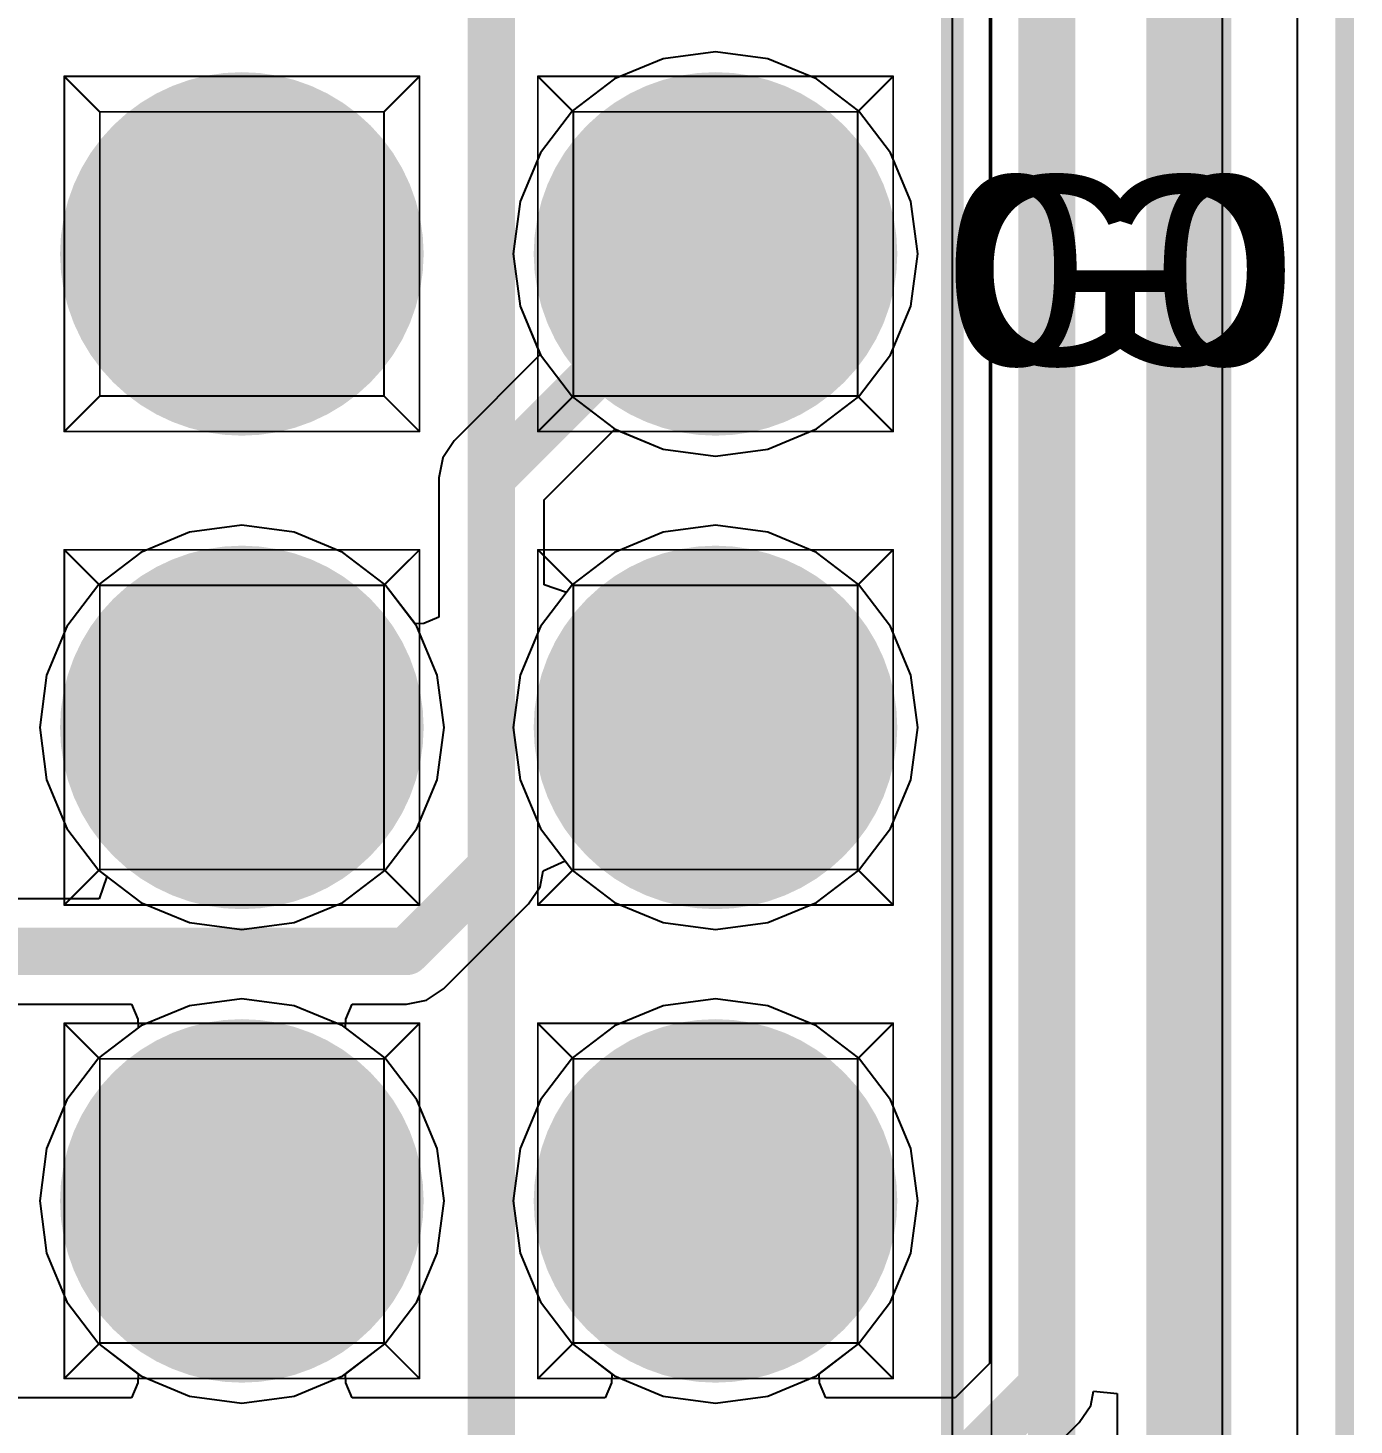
# Model space of a CAD drawing. Header units: millimetres. Extents: x 307 to 423, y 231 to 400.
# Drawn here: x 401.84 to 408.95, y 277.78 to 285.27 of the extents above; entities that cross this region are included whole.
import ezdxf

# ---------------------------------------------------------------- set-up
doc = ezdxf.new("R2010")
doc.units = ezdxf.units.MM
for name, color, linetype in [('BottomLayer', 5, 'Continuous'), ('BottomOverlay', 54, 'Continuous'), ('BottomSolder', 6, 'Continuous'), ('Mechanical1', 6, 'Continuous'), ('Mechanical14', 56, 'Continuous'), ('Mechanical16', 56, 'Continuous'), ('MidLayer1', 16, 'Continuous'), ('MidLayer2', 76, 'Continuous'), ('MultiLayer', 9, 'Continuous'), ('PadHoleLayer', 156, 'Continuous'), ('TopLayer', 1, 'Continuous'), ('TopOverlay', 2, 'Continuous'), ('TopSolder', 216, 'Continuous')]:
    doc.layers.add(name, color=color, linetype=linetype)

# ---------------------------------------------------------------- blocks, each defined once
blk = doc.blocks.new('CON_SAMTEC_TSW_135_07_X_D_467')
at = {"layer": 'BottomLayer', "const_width": 0.9249994199999999}
for points in [[(4.617501559999999, 1.27, 1), (5.54249844, 1.27, 1)], [(7.15750156, 1.27, 1), (8.08249844, 1.27, 1)], [(9.69750156, 1.27, 1), (10.62249844, 1.27, 1)], [(4.617501559999999, -1.27, 1), (5.54249844, -1.27, 1)], [(7.15750156, -1.27, 1), (8.08249844, -1.27, 1)], [(9.69750156, -1.27, 1), (10.62249844, -1.27, 1)]]:
    blk.add_lwpolyline(points, format="xyb", close=True, dxfattribs=at)
at = {"layer": 'BottomSolder', "const_width": 0.9749993199999999}
for points in [[(4.59250034, 1.27, 1), (5.567499659999999, 1.27, 1)], [(7.132500339999999, 1.27, 1), (8.10749966, 1.27, 1)], [(9.67250034, 1.27, 1), (10.64749966, 1.27, 1)], [(4.59250034, -1.27, 1), (5.567499659999999, -1.27, 1)], [(7.132500339999999, -1.27, 1), (8.10749966, -1.27, 1)], [(9.67250034, -1.27, 1), (10.64749966, -1.27, 1)]]:
    blk.add_lwpolyline(points, format="xyb", close=True, dxfattribs=at)
at = {"layer": 'Mechanical14', "const_width": 0.009999979999999999}
for points in [[(44.45, 2.54), (-44.45, 2.54)], [(4.1275, 0.3175), (4.1275, 2.2225)], [(4.318000000000001, 2.032), (4.1275, 2.2225)], [(6.0325, 2.2225), (4.1275, 2.2225)], [(5.842, 2.032), (6.0325, 2.2225)], [(6.0325, 0.3175), (6.0325, 2.2225)], [(6.6675, 0.3175), (6.6675, 2.2225)], [(6.858, 2.032), (6.6675, 2.2225)], [(8.5725, 2.2225), (6.6675, 2.2225)], [(8.382, 2.032), (8.5725, 2.2225)], [(8.5725, 0.3175), (8.5725, 2.2225)], [(9.2075, 0.3175), (9.2075, 2.2225)], [(11.1125, 2.2225), (9.2075, 2.2225)], [(9.398, 2.032), (9.2075, 2.2225)], [(10.922, 2.032), (11.1125, 2.2225)], [(11.1125, 0.3175), (11.1125, 2.2225)], [(4.318000000000001, 0.508), (4.318000000000001, 2.032)], [(5.842, 2.032), (4.318000000000001, 2.032)], [(5.842, 0.508), (5.842, 2.032)], [(8.382, 2.032), (6.858, 2.032)], [(6.858, 0.508), (6.858, 2.032)], [(8.382, 0.508), (8.382, 2.032)], [(9.398, 0.508), (9.398, 2.032)], [(10.922, 2.032), (9.398, 2.032)], [(10.922, 0.508), (10.922, 2.032)], [(4.1275, 0.3175), (4.318000000000001, 0.508)], [(5.842, 0.508), (4.318000000000001, 0.508)], [(6.0325, 0.3175), (5.842, 0.508)], [(6.6675, 0.3175), (6.858, 0.508)], [(8.382, 0.508), (6.858, 0.508)], [(8.5725, 0.3175), (8.382, 0.508)], [(9.2075, 0.3175), (9.398, 0.508)], [(10.922, 0.508), (9.398, 0.508)], [(11.1125, 0.3175), (10.922, 0.508)], [(6.0325, 0.3175), (4.1275, 0.3175)], [(8.5725, 0.3175), (6.6675, 0.3175)], [(11.1125, 0.3175), (9.2075, 0.3175)], [(4.1275, -2.2225), (4.1275, -0.3175)], [(4.318000000000001, -0.508), (4.1275, -0.3175)], [(6.0325, -0.3175), (4.1275, -0.3175)], [(5.842, -0.508), (6.0325, -0.3175)], [(6.0325, -2.2225), (6.0325, -0.3175)], [(6.6675, -2.2225), (6.6675, -0.3175)], [(8.5725, -0.3175), (6.6675, -0.3175)], [(6.858, -0.508), (6.6675, -0.3175)], [(8.382, -0.508), (8.5725, -0.3175)], [(8.5725, -2.2225), (8.5725, -0.3175)], [(9.2075, -2.2225), (9.2075, -0.3175)], [(11.1125, -0.3175), (9.2075, -0.3175)], [(9.398, -0.508), (9.2075, -0.3175)], [(10.922, -0.508), (11.1125, -0.3175)], [(11.1125, -2.2225), (11.1125, -0.3175)], [(4.318000000000001, -2.032), (4.318000000000001, -0.508)], [(5.842, -0.508), (4.318000000000001, -0.508)], [(5.842, -2.032), (5.842, -0.508)], [(6.858, -2.032), (6.858, -0.508)], [(8.382, -0.508), (6.858, -0.508)], [(8.382, -2.032), (8.382, -0.508)], [(10.922, -0.508), (9.398, -0.508)], [(9.398, -2.032), (9.398, -0.508)], [(10.922, -2.032), (10.922, -0.508)], [(4.1275, -2.2225), (4.318000000000001, -2.032)], [(5.842, -2.032), (4.318000000000001, -2.032)], [(6.0325, -2.2225), (5.842, -2.032)], [(6.6675, -2.2225), (6.858, -2.032)], [(8.382, -2.032), (6.858, -2.032)], [(8.5725, -2.2225), (8.382, -2.032)], [(9.2075, -2.2225), (9.398, -2.032)], [(10.922, -2.032), (9.398, -2.032)], [(11.1125, -2.2225), (10.922, -2.032)], [(6.0325, -2.2225), (4.1275, -2.2225)], [(8.5725, -2.2225), (6.6675, -2.2225)], [(11.1125, -2.2225), (9.2075, -2.2225)]]:
    blk.add_lwpolyline(points, dxfattribs=at)
at = {"layer": 'Mechanical14', "const_width": 0.00499872}
for points in [[(4.12500064, 2.2225, 1), (4.12999936, 2.2225, 1)], [(4.12500064, 2.2225, 1), (4.12999936, 2.2225, 1)], [(4.12500064, 2.2225, 1), (4.12999936, 2.2225, 1)], [(6.030000639999999, 2.2225, 1), (6.03499936, 2.2225, 1)], [(6.030000639999999, 2.2225, 1), (6.03499936, 2.2225, 1)], [(6.030000639999999, 2.2225, 1), (6.03499936, 2.2225, 1)], [(6.66500064, 2.2225, 1), (6.66999936, 2.2225, 1)], [(6.66500064, 2.2225, 1), (6.66999936, 2.2225, 1)], [(6.66500064, 2.2225, 1), (6.66999936, 2.2225, 1)], [(8.57000064, 2.2225, 1), (8.57499936, 2.2225, 1)], [(8.57000064, 2.2225, 1), (8.57499936, 2.2225, 1)], [(8.57000064, 2.2225, 1), (8.57499936, 2.2225, 1)], [(9.20500064, 2.2225, 1), (9.20999936, 2.2225, 1)], [(9.20500064, 2.2225, 1), (9.20999936, 2.2225, 1)], [(9.20500064, 2.2225, 1), (9.20999936, 2.2225, 1)], [(11.11000064, 2.2225, 1), (11.11499936, 2.2225, 1)], [(11.11000064, 2.2225, 1), (11.11499936, 2.2225, 1)], [(11.11000064, 2.2225, 1), (11.11499936, 2.2225, 1)], [(4.31550064, 2.032, 1), (4.32049936, 2.032, 1)], [(4.31550064, 2.032, 1), (4.32049936, 2.032, 1)], [(4.31550064, 2.032, 1), (4.32049936, 2.032, 1)], [(5.83950064, 2.032, 1), (5.844499359999999, 2.032, 1)], [(5.83950064, 2.032, 1), (5.844499359999999, 2.032, 1)], [(5.83950064, 2.032, 1), (5.844499359999999, 2.032, 1)], [(6.85550064, 2.032, 1), (6.86049936, 2.032, 1)], [(6.85550064, 2.032, 1), (6.86049936, 2.032, 1)], [(6.85550064, 2.032, 1), (6.86049936, 2.032, 1)], [(8.37950064, 2.032, 1), (8.38449936, 2.032, 1)], [(8.37950064, 2.032, 1), (8.38449936, 2.032, 1)], [(8.37950064, 2.032, 1), (8.38449936, 2.032, 1)], [(9.39550064, 2.032, 1), (9.40049936, 2.032, 1)], [(9.39550064, 2.032, 1), (9.40049936, 2.032, 1)], [(9.39550064, 2.032, 1), (9.40049936, 2.032, 1)], [(10.91950064, 2.032, 1), (10.92449936, 2.032, 1)], [(10.91950064, 2.032, 1), (10.92449936, 2.032, 1)], [(10.91950064, 2.032, 1), (10.92449936, 2.032, 1)], [(4.31550064, 0.508, 1), (4.32049936, 0.508, 1)], [(4.31550064, 0.508, 1), (4.32049936, 0.508, 1)], [(4.31550064, 0.508, 1), (4.32049936, 0.508, 1)], [(5.83950064, 0.508, 1), (5.844499359999999, 0.508, 1)], [(5.83950064, 0.508, 1), (5.844499359999999, 0.508, 1)], [(5.83950064, 0.508, 1), (5.844499359999999, 0.508, 1)], [(6.85550064, 0.508, 1), (6.86049936, 0.508, 1)], [(6.85550064, 0.508, 1), (6.86049936, 0.508, 1)], [(6.85550064, 0.508, 1), (6.86049936, 0.508, 1)], [(8.37950064, 0.508, 1), (8.38449936, 0.508, 1)], [(8.37950064, 0.508, 1), (8.38449936, 0.508, 1)], [(8.37950064, 0.508, 1), (8.38449936, 0.508, 1)], [(9.39550064, 0.508, 1), (9.40049936, 0.508, 1)], [(9.39550064, 0.508, 1), (9.40049936, 0.508, 1)], [(9.39550064, 0.508, 1), (9.40049936, 0.508, 1)], [(10.91950064, 0.508, 1), (10.92449936, 0.508, 1)], [(10.91950064, 0.508, 1), (10.92449936, 0.508, 1)], [(10.91950064, 0.508, 1), (10.92449936, 0.508, 1)], [(4.12500064, 0.3175, 1), (4.12999936, 0.3175, 1)], [(4.12500064, 0.3175, 1), (4.12999936, 0.3175, 1)], [(4.12500064, 0.3175, 1), (4.12999936, 0.3175, 1)], [(6.030000639999999, 0.3175, 1), (6.03499936, 0.3175, 1)], [(6.030000639999999, 0.3175, 1), (6.03499936, 0.3175, 1)], [(6.030000639999999, 0.3175, 1), (6.03499936, 0.3175, 1)], [(6.66500064, 0.3175, 1), (6.66999936, 0.3175, 1)], [(6.66500064, 0.3175, 1), (6.66999936, 0.3175, 1)], [(6.66500064, 0.3175, 1), (6.66999936, 0.3175, 1)], [(8.57000064, 0.3175, 1), (8.57499936, 0.3175, 1)], [(8.57000064, 0.3175, 1), (8.57499936, 0.3175, 1)], [(8.57000064, 0.3175, 1), (8.57499936, 0.3175, 1)], [(9.20500064, 0.3175, 1), (9.20999936, 0.3175, 1)], [(9.20500064, 0.3175, 1), (9.20999936, 0.3175, 1)], [(9.20500064, 0.3175, 1), (9.20999936, 0.3175, 1)], [(11.11000064, 0.3175, 1), (11.11499936, 0.3175, 1)], [(11.11000064, 0.3175, 1), (11.11499936, 0.3175, 1)], [(11.11000064, 0.3175, 1), (11.11499936, 0.3175, 1)], [(4.12500064, -0.3175, 1), (4.12999936, -0.3175, 1)], [(4.12500064, -0.3175, 1), (4.12999936, -0.3175, 1)], [(4.12500064, -0.3175, 1), (4.12999936, -0.3175, 1)], [(6.030000639999999, -0.3175, 1), (6.03499936, -0.3175, 1)], [(6.030000639999999, -0.3175, 1), (6.03499936, -0.3175, 1)], [(6.030000639999999, -0.3175, 1), (6.03499936, -0.3175, 1)], [(6.66500064, -0.3175, 1), (6.66999936, -0.3175, 1)], [(6.66500064, -0.3175, 1), (6.66999936, -0.3175, 1)], [(6.66500064, -0.3175, 1), (6.66999936, -0.3175, 1)], [(8.57000064, -0.3175, 1), (8.57499936, -0.3175, 1)], [(8.57000064, -0.3175, 1), (8.57499936, -0.3175, 1)], [(8.57000064, -0.3175, 1), (8.57499936, -0.3175, 1)], [(9.20500064, -0.3175, 1), (9.20999936, -0.3175, 1)], [(9.20500064, -0.3175, 1), (9.20999936, -0.3175, 1)], [(9.20500064, -0.3175, 1), (9.20999936, -0.3175, 1)], [(11.11000064, -0.3175, 1), (11.11499936, -0.3175, 1)], [(11.11000064, -0.3175, 1), (11.11499936, -0.3175, 1)], [(11.11000064, -0.3175, 1), (11.11499936, -0.3175, 1)], [(4.31550064, -0.508, 1), (4.32049936, -0.508, 1)], [(4.31550064, -0.508, 1), (4.32049936, -0.508, 1)], [(4.31550064, -0.508, 1), (4.32049936, -0.508, 1)], [(5.83950064, -0.508, 1), (5.844499359999999, -0.508, 1)], [(5.83950064, -0.508, 1), (5.844499359999999, -0.508, 1)], [(5.83950064, -0.508, 1), (5.844499359999999, -0.508, 1)], [(6.85550064, -0.508, 1), (6.86049936, -0.508, 1)], [(6.85550064, -0.508, 1), (6.86049936, -0.508, 1)], [(6.85550064, -0.508, 1), (6.86049936, -0.508, 1)], [(8.37950064, -0.508, 1), (8.38449936, -0.508, 1)], [(8.37950064, -0.508, 1), (8.38449936, -0.508, 1)], [(8.37950064, -0.508, 1), (8.38449936, -0.508, 1)], [(9.39550064, -0.508, 1), (9.40049936, -0.508, 1)], [(9.39550064, -0.508, 1), (9.40049936, -0.508, 1)], [(9.39550064, -0.508, 1), (9.40049936, -0.508, 1)], [(10.91950064, -0.508, 1), (10.92449936, -0.508, 1)], [(10.91950064, -0.508, 1), (10.92449936, -0.508, 1)], [(10.91950064, -0.508, 1), (10.92449936, -0.508, 1)], [(4.31550064, -2.032, 1), (4.32049936, -2.032, 1)], [(4.31550064, -2.032, 1), (4.32049936, -2.032, 1)], [(4.31550064, -2.032, 1), (4.32049936, -2.032, 1)], [(5.83950064, -2.032, 1), (5.844499359999999, -2.032, 1)], [(5.83950064, -2.032, 1), (5.844499359999999, -2.032, 1)], [(5.83950064, -2.032, 1), (5.844499359999999, -2.032, 1)], [(6.85550064, -2.032, 1), (6.86049936, -2.032, 1)], [(6.85550064, -2.032, 1), (6.86049936, -2.032, 1)], [(6.85550064, -2.032, 1), (6.86049936, -2.032, 1)], [(8.37950064, -2.032, 1), (8.38449936, -2.032, 1)], [(8.37950064, -2.032, 1), (8.38449936, -2.032, 1)], [(8.37950064, -2.032, 1), (8.38449936, -2.032, 1)], [(9.39550064, -2.032, 1), (9.40049936, -2.032, 1)], [(9.39550064, -2.032, 1), (9.40049936, -2.032, 1)], [(9.39550064, -2.032, 1), (9.40049936, -2.032, 1)], [(10.91950064, -2.032, 1), (10.92449936, -2.032, 1)], [(10.91950064, -2.032, 1), (10.92449936, -2.032, 1)], [(10.91950064, -2.032, 1), (10.92449936, -2.032, 1)], [(4.12500064, -2.2225, 1), (4.12999936, -2.2225, 1)], [(4.12500064, -2.2225, 1), (4.12999936, -2.2225, 1)], [(4.12500064, -2.2225, 1), (4.12999936, -2.2225, 1)], [(6.030000639999999, -2.2225, 1), (6.03499936, -2.2225, 1)], [(6.030000639999999, -2.2225, 1), (6.03499936, -2.2225, 1)], [(6.030000639999999, -2.2225, 1), (6.03499936, -2.2225, 1)], [(6.66500064, -2.2225, 1), (6.66999936, -2.2225, 1)], [(6.66500064, -2.2225, 1), (6.66999936, -2.2225, 1)], [(6.66500064, -2.2225, 1), (6.66999936, -2.2225, 1)], [(8.57000064, -2.2225, 1), (8.57499936, -2.2225, 1)], [(8.57000064, -2.2225, 1), (8.57499936, -2.2225, 1)], [(8.57000064, -2.2225, 1), (8.57499936, -2.2225, 1)], [(9.20500064, -2.2225, 1), (9.20999936, -2.2225, 1)], [(9.20500064, -2.2225, 1), (9.20999936, -2.2225, 1)], [(9.20500064, -2.2225, 1), (9.20999936, -2.2225, 1)], [(11.11000064, -2.2225, 1), (11.11499936, -2.2225, 1)], [(11.11000064, -2.2225, 1), (11.11499936, -2.2225, 1)], [(11.11000064, -2.2225, 1), (11.11499936, -2.2225, 1)]]:
    blk.add_lwpolyline(points, format="xyb", close=True, dxfattribs=at)
at = {"layer": 'Mechanical16', "const_width": 0.009999979999999999}
blk.add_lwpolyline([(44.66999956, 2.74999958), (-44.66999956, 2.74999958)], dxfattribs=at)
at = {"layer": 'MidLayer1', "const_width": 0.9249994199999999}
for points in [[(4.617501559999999, 1.27, 1), (5.54249844, 1.27, 1)], [(7.15750156, 1.27, 1), (8.08249844, 1.27, 1)], [(9.69750156, 1.27, 1), (10.62249844, 1.27, 1)], [(4.617501559999999, -1.27, 1), (5.54249844, -1.27, 1)], [(7.15750156, -1.27, 1), (8.08249844, -1.27, 1)], [(9.69750156, -1.27, 1), (10.62249844, -1.27, 1)]]:
    blk.add_lwpolyline(points, format="xyb", close=True, dxfattribs=at)
at = {"layer": 'MidLayer2', "const_width": 0.9249994199999999}
for points in [[(4.617501559999999, 1.27, 1), (5.54249844, 1.27, 1)], [(7.15750156, 1.27, 1), (8.08249844, 1.27, 1)], [(9.69750156, 1.27, 1), (10.62249844, 1.27, 1)], [(4.617501559999999, -1.27, 1), (5.54249844, -1.27, 1)], [(7.15750156, -1.27, 1), (8.08249844, -1.27, 1)], [(9.69750156, -1.27, 1), (10.62249844, -1.27, 1)]]:
    blk.add_lwpolyline(points, format="xyb", close=True, dxfattribs=at)
at = {"layer": 'MultiLayer', "const_width": 0.9249994199999999}
for points in [[(4.617501559999999, 1.27, 1), (5.54249844, 1.27, 1)], [(7.15750156, 1.27, 1), (8.08249844, 1.27, 1)], [(9.69750156, 1.27, 1), (10.62249844, 1.27, 1)], [(4.617501559999999, -1.27, 1), (5.54249844, -1.27, 1)], [(7.15750156, -1.27, 1), (8.08249844, -1.27, 1)], [(9.69750156, -1.27, 1), (10.62249844, -1.27, 1)]]:
    blk.add_lwpolyline(points, format="xyb", close=True, dxfattribs=at)
at = {"layer": 'PadHoleLayer', "const_width": 0.499999}
for points in [[(4.8300005, 1.27, 1), (5.3299995, 1.27, 1)], [(7.3700005, 1.27, 1), (7.8699995, 1.27, 1)], [(9.910000499999999, 1.27, 1), (10.4099995, 1.27, 1)], [(4.8300005, -1.27, 1), (5.3299995, -1.27, 1)], [(7.3700005, -1.27, 1), (7.8699995, -1.27, 1)], [(9.910000499999999, -1.27, 1), (10.4099995, -1.27, 1)]]:
    blk.add_lwpolyline(points, format="xyb", close=True, dxfattribs=at)
at = {"layer": 'TopLayer', "const_width": 0.9249994199999999}
for points in [[(4.617501559999999, 1.27, 1), (5.54249844, 1.27, 1)], [(7.15750156, 1.27, 1), (8.08249844, 1.27, 1)], [(9.69750156, 1.27, 1), (10.62249844, 1.27, 1)], [(4.617501559999999, -1.27, 1), (5.54249844, -1.27, 1)], [(7.15750156, -1.27, 1), (8.08249844, -1.27, 1)], [(9.69750156, -1.27, 1), (10.62249844, -1.27, 1)]]:
    blk.add_lwpolyline(points, format="xyb", close=True, dxfattribs=at)
at = {"layer": 'TopOverlay', "const_width": 0.11999976}
blk.add_lwpolyline([(44.45, 2.54), (-44.45, 2.54)], dxfattribs=at)
at = {"layer": 'TopSolder', "const_width": 0.9749993199999999}
for points in [[(4.59250034, 1.27, 1), (5.567499659999999, 1.27, 1)], [(7.132500339999999, 1.27, 1), (8.10749966, 1.27, 1)], [(9.67250034, 1.27, 1), (10.64749966, 1.27, 1)], [(4.59250034, -1.27, 1), (5.567499659999999, -1.27, 1)], [(7.132500339999999, -1.27, 1), (8.10749966, -1.27, 1)], [(9.67250034, -1.27, 1), (10.64749966, -1.27, 1)]]:
    blk.add_lwpolyline(points, format="xyb", close=True, dxfattribs=at)

msp = doc.modelspace()

# ---------------------------------------------------------------- linework, layer by layer
at = {"layer": 'BottomLayer'}
for p, q in [((408.6450933, 362.03599932), (408.6450933, 242.4627993)), ((405.24494262, 285.10799722), (404.98343692, 284.99967892)), ((405.52557452, 285.14494406), (405.24494262, 285.10799722)), ((405.80620642, 285.10799722), (405.52557452, 285.14494406)), ((406.06771212, 284.99967892), (405.80620642, 285.10799722)), ((404.98343692, 284.99967892), (404.75887552, 284.82736786)), ((406.29227352, 284.82736786), (406.06771212, 284.99967892)), ((404.75887552, 284.82736786), (404.58656446, 284.60280646)), ((406.46458458, 284.60280646), (406.29227352, 284.82736786)), ((404.58656446, 284.60280646), (404.47824616, 284.34130076)), ((406.57290288, 284.34130076), (406.46458458, 284.60280646)), ((404.47824616, 284.34130076), (404.44129932, 284.06066886)), ((406.6098497199999, 284.06066886), (406.57290288, 284.34130076)), ((404.44129932, 284.06066886), (404.47824616, 283.78003696)), ((406.57290288, 283.78003696), (406.6098497199999, 284.06066886)), ((404.47824616, 283.78003696), (404.58656446, 283.51853126)), ((406.46458458, 283.51853126), (406.57290288, 283.78003696)), ((404.58656446, 283.51853126), (404.75887552, 283.2939698599999)), ((406.29227352, 283.2939698599999), (406.46458458, 283.51853126)), ((404.75887552, 283.2939698599999), (404.98343692, 283.1216588)), ((406.06771212, 283.1216588), (406.29227352, 283.2939698599999)), ((404.98343692, 283.1216588), (405.24494262, 283.0133405)), ((405.80620642, 283.0133405), (406.06771212, 283.1216588)), ((405.24494262, 283.0133405), (405.52557452, 282.97639366)), ((405.52557452, 282.97639366), (405.80620642, 283.0133405)), ((402.70494262, 282.56799722), (402.44343692, 282.45967892)), ((402.98557452, 282.60494406), (402.70494262, 282.56799722)), ((403.2662064199999, 282.56799722), (402.98557452, 282.60494406)), ((403.52771212, 282.45967892), (403.2662064199999, 282.56799722)), ((405.24494262, 282.56799722), (404.98343692, 282.45967892)), ((405.52557452, 282.60494406), (405.24494262, 282.56799722)), ((405.80620642, 282.56799722), (405.52557452, 282.60494406)), ((406.06771212, 282.45967892), (405.80620642, 282.56799722)), ((402.44343692, 282.45967892), (402.21887552, 282.28736786)), ((403.75227352, 282.28736786), (403.52771212, 282.45967892)), ((404.98343692, 282.45967892), (404.75887552, 282.28736786)), ((406.29227352, 282.28736786), (406.06771212, 282.45967892)), ((402.21887552, 282.28736786), (402.04656446, 282.06280646)), ((403.92458458, 282.06280646), (403.75227352, 282.28736786)), ((404.75887552, 282.28736786), (404.58656446, 282.06280646)), ((406.46458458, 282.06280646), (406.29227352, 282.28736786)), ((402.04656446, 282.06280646), (401.93824616, 281.80130076)), ((404.0329028799999, 281.80130076), (403.92458458, 282.06280646)), ((404.58656446, 282.06280646), (404.47824616, 281.80130076)), ((406.57290288, 281.80130076), (406.46458458, 282.06280646)), ((401.93824616, 281.80130076), (401.90129932, 281.5206688599999)), ((404.06984972, 281.5206688599999), (404.0329028799999, 281.80130076)), ((404.47824616, 281.80130076), (404.44129932, 281.5206688599999)), ((406.6098497199999, 281.5206688599999), (406.57290288, 281.80130076)), ((401.90129932, 281.5206688599999), (401.93824616, 281.24003696)), ((404.0329028799999, 281.24003696), (404.06984972, 281.5206688599999)), ((404.44129932, 281.5206688599999), (404.47824616, 281.24003696)), ((406.57290288, 281.24003696), (406.6098497199999, 281.5206688599999)), ((401.93824616, 281.24003696), (402.04656446, 280.97853126)), ((403.92458458, 280.97853126), (404.0329028799999, 281.24003696)), ((404.47824616, 281.24003696), (404.58656446, 280.97853126)), ((406.46458458, 280.97853126), (406.57290288, 281.24003696)), ((402.04656446, 280.97853126), (402.21887552, 280.75396986)), ((403.75227352, 280.75396986), (403.92458458, 280.97853126)), ((404.58656446, 280.97853126), (404.75887552, 280.75396986)), ((406.29227352, 280.75396986), (406.46458458, 280.97853126)), ((402.21887552, 280.75396986), (402.44343692, 280.5816588)), ((403.52771212, 280.5816588), (403.75227352, 280.75396986)), ((404.75887552, 280.75396986), (404.98343692, 280.5816588)), ((406.06771212, 280.5816588), (406.29227352, 280.75396986)), ((402.44343692, 280.5816588), (402.70494262, 280.4733405)), ((403.2662064199999, 280.4733405), (403.52771212, 280.5816588)), ((404.98343692, 280.5816588), (405.24494262, 280.4733405)), ((405.80620642, 280.4733405), (406.06771212, 280.5816588)), ((402.70494262, 280.4733405), (402.98557452, 280.43639366)), ((402.98557452, 280.43639366), (403.2662064199999, 280.4733405)), ((405.24494262, 280.4733405), (405.52557452, 280.43639366)), ((405.52557452, 280.43639366), (405.80620642, 280.4733405)), ((402.70494262, 280.02799722), (402.44343692, 279.91967892)), ((402.98557452, 280.06494406), (402.70494262, 280.02799722)), ((403.2662064199999, 280.02799722), (402.98557452, 280.06494406)), ((403.52771212, 279.91967892), (403.2662064199999, 280.02799722)), ((405.24494262, 280.02799722), (404.98343692, 279.91967892)), ((405.52557452, 280.06494406), (405.24494262, 280.02799722)), ((405.80620642, 280.02799722), (405.52557452, 280.06494406)), ((406.06771212, 279.91967892), (405.80620642, 280.02799722)), ((402.44343692, 279.91967892), (402.21887552, 279.74736786)), ((403.75227352, 279.74736786), (403.52771212, 279.91967892)), ((404.98343692, 279.91967892), (404.75887552, 279.74736786)), ((406.29227352, 279.74736786), (406.06771212, 279.91967892)), ((402.21887552, 279.74736786), (402.04656446, 279.52280646)), ((403.92458458, 279.52280646), (403.75227352, 279.74736786)), ((404.75887552, 279.74736786), (404.58656446, 279.52280646)), ((406.46458458, 279.52280646), (406.29227352, 279.74736786)), ((402.04656446, 279.52280646), (401.93824616, 279.26130076)), ((404.0329028799999, 279.26130076), (403.92458458, 279.52280646)), ((404.58656446, 279.52280646), (404.47824616, 279.26130076)), ((406.57290288, 279.26130076), (406.46458458, 279.52280646)), ((401.93824616, 279.26130076), (401.90129932, 278.98066886)), ((404.06984972, 278.98066886), (404.0329028799999, 279.26130076)), ((404.47824616, 279.26130076), (404.44129932, 278.98066886)), ((406.6098497199999, 278.98066886), (406.57290288, 279.26130076)), ((401.90129932, 278.98066886), (401.93824616, 278.70003696)), ((404.0329028799999, 278.70003696), (404.06984972, 278.98066886)), ((404.44129932, 278.98066886), (404.47824616, 278.70003696)), ((406.57290288, 278.70003696), (406.6098497199999, 278.98066886)), ((401.93824616, 278.70003696), (402.04656446, 278.43853126)), ((403.92458458, 278.43853126), (404.0329028799999, 278.70003696)), ((404.47824616, 278.70003696), (404.58656446, 278.43853126)), ((406.46458458, 278.43853126), (406.57290288, 278.70003696)), ((402.04656446, 278.43853126), (402.21887552, 278.21396986)), ((403.75227352, 278.21396986), (403.92458458, 278.43853126)), ((404.58656446, 278.43853126), (404.75887552, 278.21396986)), ((406.29227352, 278.21396986), (406.46458458, 278.43853126)), ((402.21887552, 278.21396986), (402.44343692, 278.0416588)), ((403.52771212, 278.0416588), (403.75227352, 278.21396986)), ((404.75887552, 278.21396986), (404.98343692, 278.0416588)), ((406.06771212, 278.0416588), (406.29227352, 278.21396986)), ((402.44343692, 278.0416588), (402.70494262, 277.9333405)), ((403.2662064199999, 277.9333405), (403.52771212, 278.0416588)), ((404.98343692, 278.0416588), (405.24494262, 277.9333405)), ((405.80620642, 277.9333405), (406.06771212, 278.0416588)), ((402.70494262, 277.9333405), (402.98557452, 277.89639366)), ((402.98557452, 277.89639366), (403.2662064199999, 277.9333405)), ((405.24494262, 277.9333405), (405.52557452, 277.89639366)), ((405.52557452, 277.89639366), (405.80620642, 277.9333405))]:
    msp.add_line(p, q, dxfattribs=at)
at = {"layer": 'Mechanical1', "const_width": 0.0999998}
msp.add_lwpolyline([(408.8999721399999, 242.4627993), (408.89997722, 362.03599932)], dxfattribs=at)
at = {"layer": 'MidLayer1'}
for p, q in [((408.6450933, 362.03599932), (408.6450933, 242.4627993)), ((405.24494262, 285.10799722), (404.98343692, 284.99967892)), ((405.52557452, 285.14494406), (405.24494262, 285.10799722)), ((405.80620642, 285.10799722), (405.52557452, 285.14494406)), ((406.06771212, 284.99967892), (405.80620642, 285.10799722)), ((404.98343692, 284.99967892), (404.75887552, 284.82736786)), ((406.29227352, 284.82736786), (406.06771212, 284.99967892)), ((404.75887552, 284.82736786), (404.58656446, 284.60280646)), ((406.46458458, 284.60280646), (406.29227352, 284.82736786)), ((404.58656446, 284.60280646), (404.47824616, 284.34130076)), ((406.57290288, 284.34130076), (406.46458458, 284.60280646)), ((404.47824616, 284.34130076), (404.44129932, 284.06066886)), ((406.6098497199999, 284.06066886), (406.57290288, 284.34130076)), ((404.44129932, 284.06066886), (404.47824616, 283.78003696)), ((406.57290288, 283.78003696), (406.6098497199999, 284.06066886)), ((404.47824616, 283.78003696), (404.58656446, 283.51853126)), ((406.46458458, 283.51853126), (406.57290288, 283.78003696)), ((404.58656446, 283.51853126), (404.75887552, 283.2939698599999)), ((406.29227352, 283.2939698599999), (406.46458458, 283.51853126)), ((404.75887552, 283.2939698599999), (404.98343692, 283.1216588)), ((406.06771212, 283.1216588), (406.29227352, 283.2939698599999)), ((404.98343692, 283.1216588), (405.24494262, 283.0133405)), ((405.80620642, 283.0133405), (406.06771212, 283.1216588)), ((405.24494262, 283.0133405), (405.52557452, 282.97639366)), ((405.52557452, 282.97639366), (405.80620642, 283.0133405)), ((402.70494262, 282.56799722), (402.44343692, 282.45967892)), ((402.98557452, 282.60494406), (402.70494262, 282.56799722)), ((403.2662064199999, 282.56799722), (402.98557452, 282.60494406)), ((403.52771212, 282.45967892), (403.2662064199999, 282.56799722)), ((405.24494262, 282.56799722), (404.98343692, 282.45967892)), ((405.52557452, 282.60494406), (405.24494262, 282.56799722)), ((405.80620642, 282.56799722), (405.52557452, 282.60494406)), ((406.06771212, 282.45967892), (405.80620642, 282.56799722)), ((402.44343692, 282.45967892), (402.21887552, 282.28736786)), ((403.75227352, 282.28736786), (403.52771212, 282.45967892)), ((404.98343692, 282.45967892), (404.75887552, 282.28736786)), ((406.29227352, 282.28736786), (406.06771212, 282.45967892)), ((402.21887552, 282.28736786), (402.04656446, 282.06280646)), ((403.92458458, 282.06280646), (403.75227352, 282.28736786)), ((404.75887552, 282.28736786), (404.58656446, 282.06280646)), ((406.46458458, 282.06280646), (406.29227352, 282.28736786)), ((402.04656446, 282.06280646), (401.93824616, 281.80130076)), ((404.0329028799999, 281.80130076), (403.92458458, 282.06280646)), ((404.58656446, 282.06280646), (404.47824616, 281.80130076)), ((406.57290288, 281.80130076), (406.46458458, 282.06280646)), ((401.93824616, 281.80130076), (401.90129932, 281.5206688599999)), ((404.06984972, 281.5206688599999), (404.0329028799999, 281.80130076)), ((404.47824616, 281.80130076), (404.44129932, 281.5206688599999)), ((406.6098497199999, 281.5206688599999), (406.57290288, 281.80130076)), ((401.90129932, 281.5206688599999), (401.93824616, 281.24003696)), ((404.0329028799999, 281.24003696), (404.06984972, 281.5206688599999)), ((404.44129932, 281.5206688599999), (404.47824616, 281.24003696)), ((406.57290288, 281.24003696), (406.6098497199999, 281.5206688599999)), ((401.93824616, 281.24003696), (402.04656446, 280.97853126)), ((403.92458458, 280.97853126), (404.0329028799999, 281.24003696)), ((404.47824616, 281.24003696), (404.58656446, 280.97853126)), ((406.46458458, 280.97853126), (406.57290288, 281.24003696)), ((402.04656446, 280.97853126), (402.21887552, 280.75396986)), ((403.75227352, 280.75396986), (403.92458458, 280.97853126)), ((404.58656446, 280.97853126), (404.75887552, 280.75396986)), ((406.29227352, 280.75396986), (406.46458458, 280.97853126)), ((402.21887552, 280.75396986), (402.44343692, 280.5816588)), ((403.52771212, 280.5816588), (403.75227352, 280.75396986)), ((404.75887552, 280.75396986), (404.98343692, 280.5816588)), ((406.06771212, 280.5816588), (406.29227352, 280.75396986)), ((402.44343692, 280.5816588), (402.70494262, 280.4733405)), ((403.2662064199999, 280.4733405), (403.52771212, 280.5816588)), ((404.98343692, 280.5816588), (405.24494262, 280.4733405)), ((405.80620642, 280.4733405), (406.06771212, 280.5816588)), ((402.70494262, 280.4733405), (402.98557452, 280.43639366)), ((402.98557452, 280.43639366), (403.2662064199999, 280.4733405)), ((405.24494262, 280.4733405), (405.52557452, 280.43639366)), ((405.52557452, 280.43639366), (405.80620642, 280.4733405)), ((402.70494262, 280.02799722), (402.44343692, 279.91967892)), ((402.98557452, 280.06494406), (402.70494262, 280.02799722)), ((403.2662064199999, 280.02799722), (402.98557452, 280.06494406)), ((403.52771212, 279.91967892), (403.2662064199999, 280.02799722)), ((405.24494262, 280.02799722), (404.98343692, 279.91967892)), ((405.52557452, 280.06494406), (405.24494262, 280.02799722)), ((405.80620642, 280.02799722), (405.52557452, 280.06494406)), ((406.06771212, 279.91967892), (405.80620642, 280.02799722)), ((402.44343692, 279.91967892), (402.21887552, 279.74736786)), ((403.75227352, 279.74736786), (403.52771212, 279.91967892)), ((404.98343692, 279.91967892), (404.75887552, 279.74736786)), ((406.29227352, 279.74736786), (406.06771212, 279.91967892)), ((402.21887552, 279.74736786), (402.04656446, 279.52280646)), ((403.92458458, 279.52280646), (403.75227352, 279.74736786)), ((404.75887552, 279.74736786), (404.58656446, 279.52280646)), ((406.46458458, 279.52280646), (406.29227352, 279.74736786)), ((402.04656446, 279.52280646), (401.93824616, 279.26130076)), ((404.0329028799999, 279.26130076), (403.92458458, 279.52280646)), ((404.58656446, 279.52280646), (404.47824616, 279.26130076)), ((406.57290288, 279.26130076), (406.46458458, 279.52280646)), ((401.93824616, 279.26130076), (401.90129932, 278.98066886)), ((404.06984972, 278.98066886), (404.0329028799999, 279.26130076)), ((404.47824616, 279.26130076), (404.44129932, 278.98066886)), ((406.6098497199999, 278.98066886), (406.57290288, 279.26130076)), ((401.90129932, 278.98066886), (401.93824616, 278.70003696)), ((404.0329028799999, 278.70003696), (404.06984972, 278.98066886)), ((404.44129932, 278.98066886), (404.47824616, 278.70003696)), ((406.57290288, 278.70003696), (406.6098497199999, 278.98066886)), ((401.93824616, 278.70003696), (402.04656446, 278.43853126)), ((403.92458458, 278.43853126), (404.0329028799999, 278.70003696)), ((404.47824616, 278.70003696), (404.58656446, 278.43853126)), ((406.46458458, 278.43853126), (406.57290288, 278.70003696)), ((402.04656446, 278.43853126), (402.21887552, 278.21396986)), ((403.75227352, 278.21396986), (403.92458458, 278.43853126)), ((404.58656446, 278.43853126), (404.75887552, 278.21396986)), ((406.29227352, 278.21396986), (406.46458458, 278.43853126)), ((402.21887552, 278.21396986), (402.44343692, 278.0416588)), ((403.52771212, 278.0416588), (403.75227352, 278.21396986)), ((404.75887552, 278.21396986), (404.98343692, 278.0416588)), ((406.06771212, 278.0416588), (406.29227352, 278.21396986)), ((402.44343692, 278.0416588), (402.70494262, 277.9333405)), ((403.2662064199999, 277.9333405), (403.52771212, 278.0416588)), ((404.98343692, 278.0416588), (405.24494262, 277.9333405)), ((405.80620642, 277.9333405), (406.06771212, 278.0416588)), ((402.70494262, 277.9333405), (402.98557452, 277.89639366)), ((402.98557452, 277.89639366), (403.2662064199999, 277.9333405)), ((405.24494262, 277.9333405), (405.52557452, 277.89639366)), ((405.52557452, 277.89639366), (405.80620642, 277.9333405))]:
    msp.add_line(p, q, dxfattribs=at)
at = {"layer": 'MidLayer2', "const_width": 0.254}
for points in [[(408.16577498, 244.33580038), (408.16577498, 326.30160292)], [(407.32757498, 320.25640038), (407.32757752, 283.49206446)], [(404.3235754, 265.78278568), (404.3235754, 300.50266798)], [(407.32757752, 283.49206446), (407.32758006, 283.49206192)], [(407.32758006, 244.86559104), (407.32758006, 283.49206192)]]:
    msp.add_lwpolyline(points, dxfattribs=at)
at = {"layer": 'MidLayer2', "const_width": 0.127}
for points in [[(407.2640775199999, 283.49206446, 1), (407.39107752, 283.49206446, 1)], [(407.2640775199999, 283.49206446, 1), (407.39107752, 283.49206446, 1)], [(407.26408006, 283.49206192, 1), (407.3910800599999, 283.49206192, 1)], [(407.26408006, 283.49206192, 1), (407.3910800599999, 283.49206192, 1)]]:
    msp.add_lwpolyline(points, format="xyb", close=True, dxfattribs=at)
at = {"layer": 'TopLayer'}
for p, q in [((408.6450933, 362.03599932), (408.6450933, 242.4627993)), ((408.2450052, 242.98960292), (408.24499758, 349.95291452)), ((406.9943473, 290.89131306), (406.9943473, 278.1077877)), ((405.24494262, 285.10799722), (404.98343692, 284.99967892)), ((405.52557452, 285.14494406), (405.24494262, 285.10799722)), ((405.80620642, 285.10799722), (405.52557452, 285.14494406)), ((406.06771212, 284.99967892), (405.80620642, 285.10799722)), ((404.98343692, 284.99967892), (404.75887552, 284.82736786)), ((406.29227352, 284.82736786), (406.06771212, 284.99967892)), ((404.75887552, 284.82736786), (404.58656446, 284.60280646)), ((406.46458458, 284.60280646), (406.29227352, 284.82736786)), ((404.58656446, 284.60280646), (404.47824616, 284.34130076)), ((406.57290288, 284.34130076), (406.46458458, 284.60280646)), ((404.47824616, 284.34130076), (404.44129932, 284.06066886)), ((406.6098497199999, 284.06066886), (406.57290288, 284.34130076)), ((404.44129932, 284.06066886), (404.47824616, 283.78003696)), ((406.57290288, 283.78003696), (406.6098497199999, 284.06066886)), ((404.47824616, 283.78003696), (404.58582024, 283.52032958)), ((406.46458458, 283.51853126), (406.57290288, 283.78003696)), ((404.58582024, 283.52032958), (404.1238679, 283.05837724)), ((406.29227352, 283.2939698599999), (406.46458458, 283.51853126)), ((406.06771212, 283.1216588), (406.29227352, 283.2939698599999)), ((404.6060030799999, 282.74168242), (404.98523524, 283.12091458)), ((404.98523524, 283.12091458), (405.24494262, 283.0133405)), ((405.80620642, 283.0133405), (406.06771212, 283.1216588)), ((404.1238679, 283.05837724), (404.06264628, 282.96675182)), ((405.24494262, 283.0133405), (405.52557452, 282.97639366)), ((405.52557452, 282.97639366), (405.80620642, 283.0133405)), ((404.06264628, 282.96675182), (404.04114518, 282.85866974)), ((404.04114518, 282.85866974), (404.04114772, 282.85865704)), ((404.04114772, 282.85865704), (404.04114772, 282.11217898)), ((404.6060030799999, 282.28569146), (404.6060030799999, 282.74168242)), ((402.70494262, 282.56799722), (402.44343692, 282.45967892)), ((402.98557452, 282.60494406), (402.70494262, 282.56799722)), ((403.2662064199999, 282.56799722), (402.98557452, 282.60494406)), ((403.52771212, 282.45967892), (403.2662064199999, 282.56799722)), ((405.24494262, 282.56799722), (404.98343692, 282.45967892)), ((405.52557452, 282.60494406), (405.24494262, 282.56799722)), ((405.80620642, 282.56799722), (405.52557452, 282.60494406)), ((406.06771212, 282.45967892), (405.80620642, 282.56799722)), ((402.44343692, 282.45967892), (402.21887552, 282.28736786)), ((403.75227352, 282.28736786), (403.52771212, 282.45967892)), ((404.98343692, 282.45967892), (404.75887552, 282.28736786)), ((406.29227352, 282.28736786), (406.06771212, 282.45967892)), ((402.21887552, 282.28736786), (402.04656446, 282.06280646)), ((403.91414772, 282.07640816), (403.75227352, 282.28736786)), ((404.72626446, 282.24486858), (404.6060030799999, 282.28569146)), ((404.75887552, 282.28736786), (404.72626446, 282.24486858)), ((406.46458458, 282.06280646), (406.29227352, 282.28736786)), ((404.04114772, 282.11217898), (403.9607872, 282.07814298)), ((402.04656446, 282.06280646), (401.93824616, 281.80130076)), ((403.9607872, 282.07814298), (403.91414772, 282.07640816)), ((406.57290288, 281.80130076), (406.46458458, 282.06280646)), ((401.93824616, 281.80130076), (401.90129932, 281.5206688599999)), ((406.6098497199999, 281.5206688599999), (406.57290288, 281.80130076)), ((401.90129932, 281.5206688599999), (401.93824616, 281.24003696)), ((406.57290288, 281.24003696), (406.6098497199999, 281.5206688599999)), ((401.93824616, 281.24003696), (402.04656446, 280.97853126)), ((406.46458458, 280.97853126), (406.57290288, 281.24003696)), ((402.04656446, 280.97853126), (402.21887552, 280.75396986)), ((406.29227352, 280.75396986), (406.46458458, 280.97853126)), ((402.21887552, 280.75396986), (402.2613747999999, 280.7213588)), ((404.58450452, 280.66630938), (404.60129392, 280.75071358)), ((404.60129392, 280.75071358), (404.71948774, 280.80530326)), ((404.71948774, 280.80530326), (404.75887552, 280.75396986)), ((404.75887552, 280.75396986), (404.98343692, 280.5816588)), ((406.06771212, 280.5816588), (406.29227352, 280.75396986)), ((402.2613747999999, 280.7213588), (402.22055192, 280.60109742)), ((402.22055192, 280.60109742), (389.3686904, 280.60109742)), ((404.5232829, 280.57468396), (404.58450452, 280.66630938)), ((404.06756118, 280.11896224), (404.52327528, 280.57467888)), ((404.52327528, 280.57467888), (404.5232829, 280.57468396)), ((404.98343692, 280.5816588), (405.24494262, 280.4733405)), ((405.80620642, 280.4733405), (406.06771212, 280.5816588)), ((405.24494262, 280.4733405), (405.52557452, 280.43639366)), ((405.52557452, 280.43639366), (405.80620642, 280.4733405)), ((403.97593576, 280.05774062), (404.06756118, 280.11896224)), ((389.25171832, 280.03624206), (402.3940644, 280.03624206)), ((402.3940644, 280.03624206), (402.4281004, 279.95588154)), ((403.5430486399999, 279.95588154), (403.57708464, 280.03624206)), ((403.57708464, 280.03624206), (403.86784098, 280.03624206)), ((403.86784098, 280.03624206), (403.86785368, 280.03623952)), ((403.86785368, 280.03623952), (403.97593576, 280.05774062)), ((405.24494262, 280.02799722), (404.98343692, 279.91967892)), ((405.52557452, 280.06494406), (405.24494262, 280.02799722)), ((405.80620642, 280.02799722), (405.52557452, 280.06494406)), ((406.06771212, 279.91967892), (405.80620642, 280.02799722)), ((402.4281004, 279.95588154), (402.42983522, 279.90924206)), ((403.54131382, 279.90924206), (403.5430486399999, 279.95588154)), ((402.42983522, 279.90924206), (402.21887552, 279.74736786)), ((403.75227352, 279.74736786), (403.54131382, 279.90924206)), ((404.98343692, 279.91967892), (404.75887552, 279.74736786)), ((406.29227352, 279.74736786), (406.06771212, 279.91967892)), ((402.21887552, 279.74736786), (402.04656446, 279.52280646)), ((403.92458458, 279.52280646), (403.75227352, 279.74736786)), ((404.75887552, 279.74736786), (404.58656446, 279.52280646)), ((406.46458458, 279.52280646), (406.29227352, 279.74736786)), ((402.04656446, 279.52280646), (401.93824616, 279.26130076)), ((404.0329028799999, 279.26130076), (403.92458458, 279.52280646)), ((404.58656446, 279.52280646), (404.47824616, 279.26130076)), ((406.57290288, 279.26130076), (406.46458458, 279.52280646)), ((401.93824616, 279.26130076), (401.90129932, 278.98066886)), ((404.06984972, 278.98066886), (404.0329028799999, 279.26130076)), ((404.47824616, 279.26130076), (404.44129932, 278.98066886)), ((406.6098497199999, 278.98066886), (406.57290288, 279.26130076)), ((401.90129932, 278.98066886), (401.93824616, 278.70003696)), ((404.0329028799999, 278.70003696), (404.06984972, 278.98066886)), ((404.44129932, 278.98066886), (404.47824616, 278.70003696)), ((406.57290288, 278.70003696), (406.6098497199999, 278.98066886)), ((401.93824616, 278.70003696), (402.04656446, 278.43853126)), ((403.92458458, 278.43853126), (404.0329028799999, 278.70003696)), ((404.47824616, 278.70003696), (404.58656446, 278.43853126)), ((406.46458458, 278.43853126), (406.57290288, 278.70003696)), ((402.04656446, 278.43853126), (402.21887552, 278.21396986)), ((403.75227352, 278.21396986), (403.92458458, 278.43853126)), ((404.58656446, 278.43853126), (404.75887552, 278.21396986)), ((406.29227352, 278.21396986), (406.46458458, 278.43853126)), ((402.21887552, 278.21396986), (402.42983522, 278.05209566)), ((403.54131382, 278.05209566), (403.75227352, 278.21396986)), ((404.75887552, 278.21396986), (404.96983522, 278.05209566)), ((406.08131382, 278.05209566), (406.29227352, 278.21396986)), ((402.42983522, 278.05209566), (402.4281004, 278.00545618)), ((403.5430486399999, 278.00545618), (403.54131382, 278.05209566)), ((404.96983522, 278.05209566), (404.9681004, 278.00545618)), ((406.08304864, 278.00545618), (406.08131382, 278.05209566)), ((406.9943473, 278.1077877), (406.81165526, 277.92509566)), ((402.4281004, 278.00545618), (402.3940644, 277.92509566)), ((403.57708464, 277.92509566), (403.5430486399999, 278.00545618)), ((404.9681004, 278.00545618), (404.9340644, 277.92509566)), ((406.11708464, 277.92509566), (406.08304864, 278.00545618)), ((402.3940644, 277.92509566), (398.67365528, 277.92509566)), ((404.9340644, 277.92509566), (403.57708464, 277.92509566)), ((406.81165526, 277.92509566), (406.11708464, 277.92509566)), ((407.5377040999999, 277.8827183), (407.5531472999999, 277.96035594)), ((407.5531472999999, 277.96035594), (407.6801473, 277.94784898)), ((407.6801473, 277.94784898), (407.68014984, 245.24231622)), ((407.47648248, 277.79109288), (407.5377040999999, 277.8827183)), ((407.12835008, 277.44296048), (407.47648248, 277.79109288))]:
    msp.add_line(p, q, dxfattribs=at)
at = {"layer": 'TopLayer', "const_width": 0.254}
for points in [[(407.9625698999999, 349.95291452), (407.96257752, 242.98960292)], [(407.27677498, 277.99080038), (407.27677498, 291.00829784)], [(404.3235754, 282.85866974), (405.52557452, 284.06066886)], [(404.3235754, 280.77439146), (404.3235754, 282.85866974)], [(403.86785368, 280.31866974), (404.3235754, 280.77439146)], [(389.25170562, 280.31866974), (403.86785368, 280.31866974)], [(406.92864258, 277.64266798), (407.27677498, 277.99080038)]]:
    msp.add_lwpolyline(points, dxfattribs=at)
at = {"layer": 'TopLayer', "const_width": 0.127}
for points in [[(405.46207452, 284.06066886, 1), (405.58907452, 284.06066886, 1)], [(404.2600754, 282.85866974, 1), (404.3870754, 282.85866974, 1)], [(404.2600754, 282.85866974, 1), (404.3870754, 282.85866974, 1)], [(404.2600754, 280.77439146, 1), (404.3870754, 280.77439146, 1)], [(404.2600754, 280.77439146, 1), (404.3870754, 280.77439146, 1)], [(403.80435368, 280.31866974, 1), (403.93135368, 280.31866974, 1)], [(403.80435368, 280.31866974, 1), (403.93135368, 280.31866974, 1)], [(407.2132749799999, 277.99080038, 1), (407.34027498, 277.99080038, 1)], [(407.2132749799999, 277.99080038, 1), (407.34027498, 277.99080038, 1)]]:
    msp.add_lwpolyline(points, format="xyb", close=True, dxfattribs=at)

# ---------------------------------------------------------------- block references
at = {"rotation": 270}
msp.add_blockref('CON_SAMTEC_TSW_135_07_X_D_467', (404.25557452, 289.14066886), dxfattribs=at)

# ---------------------------------------------------------------- texts
at = {"layer": 'BottomOverlay', "text_generation_flag": 2}
msp.add_text('G0', height=1.016, rotation=360, dxfattribs=at).set_placement((408.57217498, 283.46376124))
at = {"layer": 'TopOverlay'}
msp.add_text('G0', height=1.016, rotation=360, dxfattribs=at).set_placement((406.81957498, 283.46376124))

doc.saveas('drawing.dxf')
